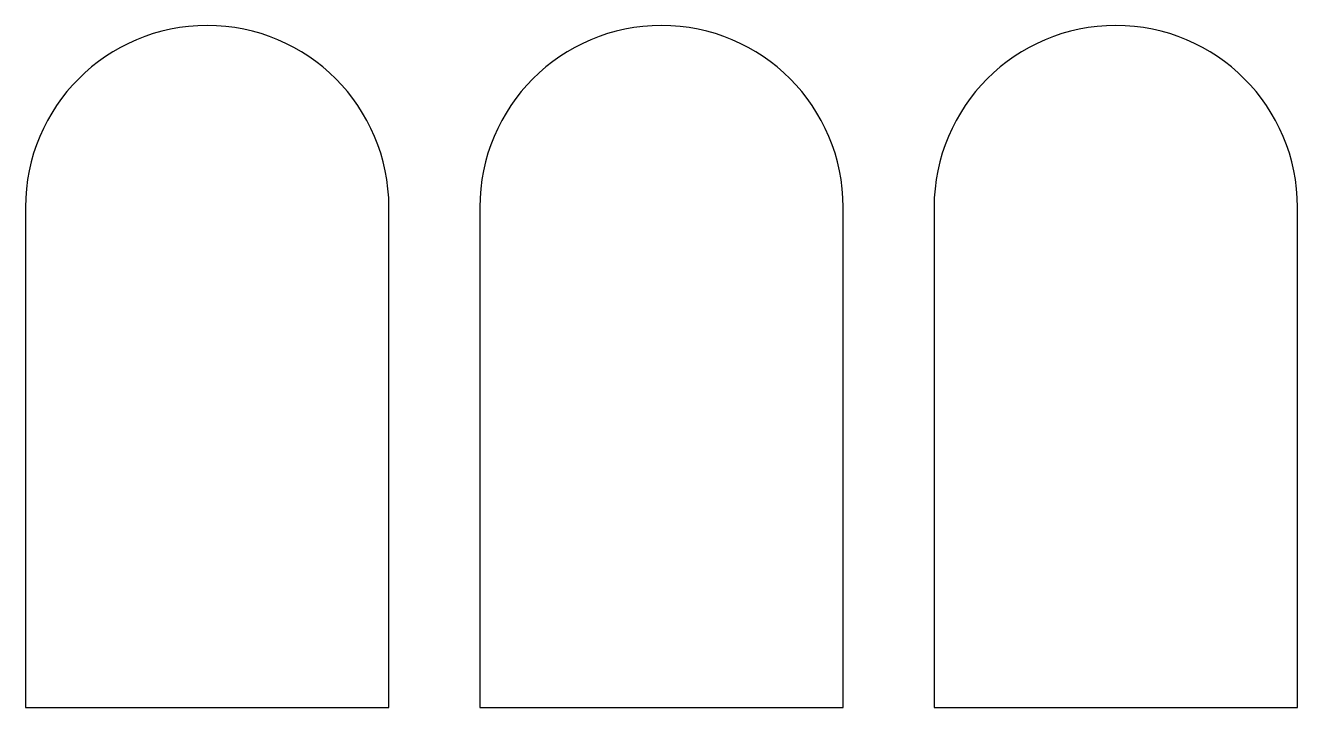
# Model space of a CAD drawing. Header units: metres. Extents: x -140 to 140, y 120 to 270.
import ezdxf

# ---------------------------------------------------------------- set-up
doc = ezdxf.new("R2010")
doc.units = ezdxf.units.M

msp = doc.modelspace()

# ---------------------------------------------------------------- linework, layer by layer
at = {"layer": 'PARAMETRIX'}
for p, q in [((-140, 230), (-140, 120)), ((-60, 120), (-60, 230)), ((-40, 230), (-40, 120)), ((40, 120), (40, 230)), ((60, 230), (60, 120)), ((140, 120), (140, 230)), ((-140, 120), (-60, 120)), ((-40, 120), (40, 120)), ((60, 120), (140, 120))]:
    msp.add_line(p, q, dxfattribs=at)
for centre in [(-100, 230), (0, 230), (100, 230)]:
    msp.add_arc(centre, 40, 0, 180, dxfattribs=at)

doc.saveas('drawing.dxf')
